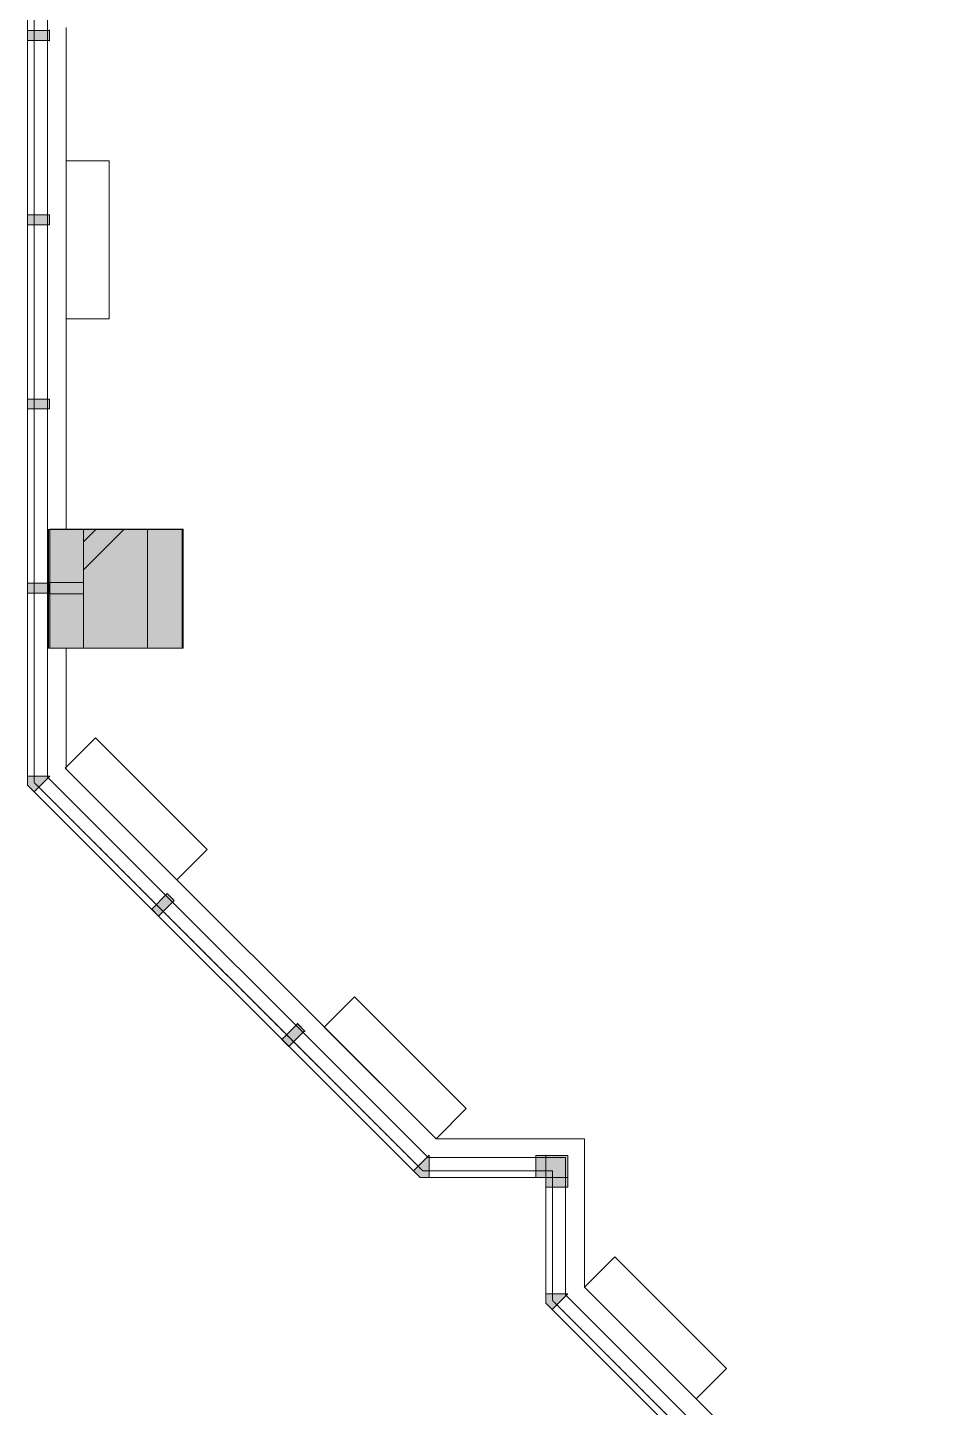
# Model space of a CAD drawing. Header units: inches. Extents: x 41 to 3077, y -701 to 1388.
# Drawn here: x 317.3 to 598, y 99.9 to 519.4 of the extents above; entities that cross this region are included whole.
import ezdxf

# ---------------------------------------------------------------- set-up
doc = ezdxf.new("R2010")
doc.units = ezdxf.units.IN
doc.header["$MEASUREMENT"] = 0
doc.linetypes.add('IMPORT-PHANTOM4', pattern=[0.625, 0.3125, -0.0625, 0.0625, -0.0625, 0.0625, -0.0625])
for name, color, linetype, lineweight in [('3rd Floor Revit Background_dwg', 8, 'Continuous', 9), ('A-Area', 7, 'IMPORT-PHANTOM4', 9), ('A-FLOR', 192, 'Continuous', 9), ('A-Wall-Exst', 7, 'Continuous', 9), ('AWAEX', 7, 'Continuous', 9), ('MHV', 7, 'Continuous', 9)]:
    doc.layers.add(name, color=color, linetype=linetype, lineweight=lineweight)

# ---------------------------------------------------------------- blocks, each defined once
blk = doc.blocks.new('3rd Floor Revit Background_dwg-1506769-3rd Floor New Construction - Partition Plan')
at = {"layer": 'AWAEX'}
for points in [[(-865.32, 515.46), (-858.63, 515.46), (-858.63, 518.46), (-865.32, 518.46)], [(-858.63, 459.46), (-858.63, 462.46), (-865.32, 462.46), (-865.32, 459.46)], [(-865.32, 403.46), (-858.63, 403.46), (-858.63, 406.46), (-865.32, 406.46)], [(-828.95, 330.78), (-828.95, 366.78), (-858.95, 366.78), (-858.95, 330.78)], [(-818.32, 330.78), (-818.32, 366.78), (-848.32, 366.78), (-848.32, 330.78)], [(-858.63, 347.46), (-858.63, 350.46), (-865.32, 350.46), (-865.32, 347.46), (-858.63, 347.46)], [(-863.34, 287.1), (-858.57, 291.87), (-865.32, 291.87), (-865.32, 289.08)], [(-825.51, 249.27), (-820.78, 254), (-822.9, 256.12), (-827.63, 251.39)], [(-785.92, 209.67), (-781.18, 214.41), (-783.3, 216.53), (-788.04, 211.79)], [(-746.11, 169.87), (-748.08, 171.84), (-743.31, 176.62), (-743.31, 169.87)], [(-707.91, 169.87), (-707.91, 176.56), (-710.91, 176.56), (-710.91, 169.87)], [(-707.91, 169.87), (-707.91, 176.56), (-701.22, 176.56), (-701.22, 169.87)], [(-701.22, 166.87), (-701.22, 169.87), (-707.91, 169.87), (-707.91, 166.87)], [(-705.93, 129.69), (-701.16, 134.47), (-707.91, 134.47), (-707.91, 131.67)]]:
    blk.add_hatch(color=256, dxfattribs=at).paths.add_polyline_path(points, flags=0)
at = {"layer": 'A-Area', "flags": 128}
for points in [[(1884.9, 180.92), (1805.75, 260.07), (1767.28, 260.07), (1767.28, 298.53), (1688.13, 377.68), (735.1, 377.68), (571.4, 213.99), (494.75, 290.64), (524.68, 320.57), (524.68, 419.78), (401.76, 542.7), (362.39, 542.7), (362.39, 582.06), (243.34, 701.12), (204.04, 701.12), (204.04, 740.42), (84.92, 859.54), (45.55, 859.54), (45.55, 898.9), (-441.32, 1385.78), (-666.56, 1385.78), (-745.3, 1307.04), (-745.3, 1267.7), (-784.64, 1267.7), (-863.31, 1189.03), (-863.31, 289.89), (-745.28, 171.87), (-705.91, 171.87), (-705.91, 132.5), (-587.52, 14.1), (-548.15, 14.1), (-548.15, -25.26), (-39.5, -533.91), (-0.12, -533.91), (-0.12, -573.29), (115.81, -689.22), (514.38, -689.22), (542.18, -661.42), (569.98, -689.22), (1686.6, -689.22), (1766.06, -609.77), (1766.06, -570.38), (1805.44, -570.38), (1884.9, -490.93), (1884.9, 180.92)], [(231.68, -689.22), (115.81, -689.22), (-0.12, -573.29), (-0.12, -533.91), (-39.5, -533.91), (-548.15, -25.26), (-548.15, 14.1), (-587.52, 14.1), (-705.91, 132.5), (-705.91, 171.87), (-745.28, 171.87), (-863.31, 289.89), (-863.31, 1189.03), (-784.64, 1267.7), (-745.3, 1267.7)]]:
    blk.add_lwpolyline(points, dxfattribs=at)
at = {"layer": 'A-Wall-Exst', "flags": 128}
blk.add_lwpolyline([(-818.11, 330.72), (-858.55, 330.72), (-858.55, 366.93), (-818.11, 366.93)], close=True, dxfattribs=at)
at = {"layer": 'AWAEX'}
for p, q in [((-863.31, 291.87), (-863.31, 1187.05)), ((-858.63, 518.46), (-865.32, 518.46)), ((-865.32, 518.46), (-865.32, 515.46)), ((-858.63, 515.21), (-858.63, 518.71)), ((-858.63, 515.46), (-858.63, 518.46)), ((-853.57, 519.37), (-853.57, 366.93)), ((-865.32, 515.46), (-858.63, 515.46)), ((-858.63, 462.46), (-865.32, 462.46)), ((-865.32, 462.46), (-865.32, 459.46)), ((-858.63, 459.46), (-858.63, 462.46)), ((-865.32, 459.46), (-858.63, 459.46)), ((-858.63, 406.46), (-865.32, 406.46)), ((-865.32, 406.46), (-865.32, 403.46)), ((-865.32, 403.46), (-858.63, 403.46)), ((-858.63, 403.46), (-858.63, 406.46)), ((-828.95, 366.78), (-858.95, 366.78)), ((-858.95, 366.78), (-858.95, 330.78)), ((-818.32, 366.78), (-848.32, 366.78)), ((-848.32, 366.78), (-848.32, 330.78)), ((-848.32, 354.58), (-836.12, 366.78)), ((-848.32, 363.06), (-844.6, 366.78)), ((-828.95, 330.78), (-828.95, 366.78)), ((-818.32, 330.78), (-818.32, 366.78)), ((-858.63, 350.46), (-865.32, 350.46)), ((-865.32, 350.46), (-865.32, 347.46)), ((-858.63, 347.46), (-858.63, 350.46)), ((-865.32, 347.46), (-858.63, 347.46)), ((-858.63, 347.46), (-858.63, 347.46)), ((-858.95, 330.78), (-828.95, 330.78)), ((-848.32, 330.78), (-818.32, 330.78)), ((-818.32, 330.78), (-848.32, 330.78)), ((-858.57, 291.87), (-865.32, 291.87)), ((-865.32, 291.87), (-865.32, 289.08)), ((-863.34, 287.1), (-858.57, 291.87)), ((-865.32, 289.08), (-863.34, 287.1)), ((-746.67, 173.26), (-861.93, 288.52)), ((-822.9, 256.12), (-827.63, 251.39)), ((-820.78, 254), (-822.9, 256.12)), ((-825.51, 249.27), (-820.78, 254)), ((-827.63, 251.39), (-825.51, 249.27)), ((-783.3, 216.53), (-788.04, 211.79)), ((-785.92, 209.67), (-781.18, 214.41)), ((-781.01, 214.23), (-783.48, 216.7)), ((-781.18, 214.41), (-783.3, 216.53)), ((-788.04, 211.79), (-785.92, 209.67)), ((-748.08, 171.84), (-743.31, 176.62)), ((-743.31, 176.62), (-743.31, 169.87)), ((-707.91, 176.56), (-710.91, 176.56)), ((-710.91, 176.56), (-710.91, 169.87)), ((-707.91, 169.87), (-707.91, 176.56)), ((-707.91, 176.56), (-701.22, 176.56)), ((-707.91, 169.87), (-707.91, 176.56)), ((-701.22, 176.56), (-701.22, 169.87)), ((-701.22, 173.06), (-701.22, 176.56)), ((-746.11, 169.87), (-748.08, 171.84)), ((-743.31, 169.87), (-746.11, 169.87)), ((-743.31, 171.87), (-707.87, 171.87)), ((-710.91, 169.87), (-707.91, 169.87)), ((-701.22, 169.87), (-707.91, 169.87)), ((-707.91, 169.87), (-707.91, 166.87)), ((-701.22, 169.87), (-707.91, 169.87)), ((-705.91, 169.91), (-705.91, 134.47)), ((-701.22, 166.87), (-701.22, 169.87)), ((-707.91, 166.87), (-701.22, 166.87)), ((-701.16, 134.47), (-707.91, 134.47)), ((-707.91, 134.47), (-707.91, 131.67)), ((-705.93, 129.69), (-701.16, 134.47)), ((-707.91, 131.67), (-705.93, 129.69)), ((-704.52, 131.11), (-588.91, 15.5))]:
    blk.add_line(p, q, dxfattribs=at)
at = {"layer": 'AWAEX', "flags": 128}
for points in [[(364.39, 582.89), (244.17, 703.12), (206.24, 703.12), (206.24, 741.05), (85.75, 861.54), (47.55, 861.54), (47.55, 899.73), (-440.49, 1387.78), (-667.39, 1387.78), (-747.3, 1307.87), (-747.3, 1269.7), (-785.47, 1269.7), (-865.32, 1189.85), (-865.32, 289.08), (-746.11, 169.87), (-707.91, 169.87), (-707.91, 131.67), (-588.35, 12.1), (-550.15, 12.1), (-550.15, -26.09), (-40.33, -535.91), (3.88, -535.91)], [(-859.32, 1018.91), (-859.32, 291.56), (-743.62, 175.87), (-701.91, 175.87), (-701.91, 134.16), (-585.86, 18.1), (-544.15, 18.1), (-544.15, -23.61), (-311.41, -256.34)], [(-853.57, 330.72), (-853.57, 293.95), (-741.24, 181.62), (-696.16, 181.62), (-696.16, 136.54), (-583.48, 23.85), (-538.4, 23.85), (-538.4, -21.23), (-307.35, -252.28)]]:
    blk.add_lwpolyline(points, dxfattribs=at)
blk.add_lwpolyline([(-848.32, 350.71), (-858.63, 350.71), (-858.63, 347.21), (-848.32, 347.21)], close=True, dxfattribs=at)
at = {"layer": 'MHV', "flags": 128}
for points in [[(-840.57, 430.87), (-840.57, 478.87), (-853.57, 478.87), (-853.57, 430.87)], [(-810.79, 269.55), (-844.73, 303.49), (-853.92, 294.3), (-819.98, 260.36)], [(-732.05, 190.81), (-765.99, 224.75), (-775.18, 215.56), (-741.24, 181.62)], [(-653.03, 111.79), (-686.97, 145.73), (-696.16, 136.54), (-662.22, 102.6)]]:
    blk.add_lwpolyline(points, close=True, dxfattribs=at)

msp = doc.modelspace()

# ---------------------------------------------------------------- linework, layer by layer
at = {"layer": 'A-FLOR', "lineweight": 13}
for p, q in [((323.35, 1018.91), (323.35, 291.55)), ((323.35, 291.55), (439.03, 175.87)), ((439.03, 175.87), (480.75, 175.87)), ((480.75, 175.87), (480.75, 134.16)), ((480.75, 134.16), (596.8, 18.1))]:
    msp.add_line(p, q, dxfattribs=at)

# ---------------------------------------------------------------- block references
at = {"layer": '3rd Floor Revit Background_dwg', "color": 7}
msp.add_blockref('3rd Floor Revit Background_dwg-1506769-3rd Floor New Construction - Partition Plan', (1182.67, 0), dxfattribs=at)

doc.saveas('drawing.dxf')
